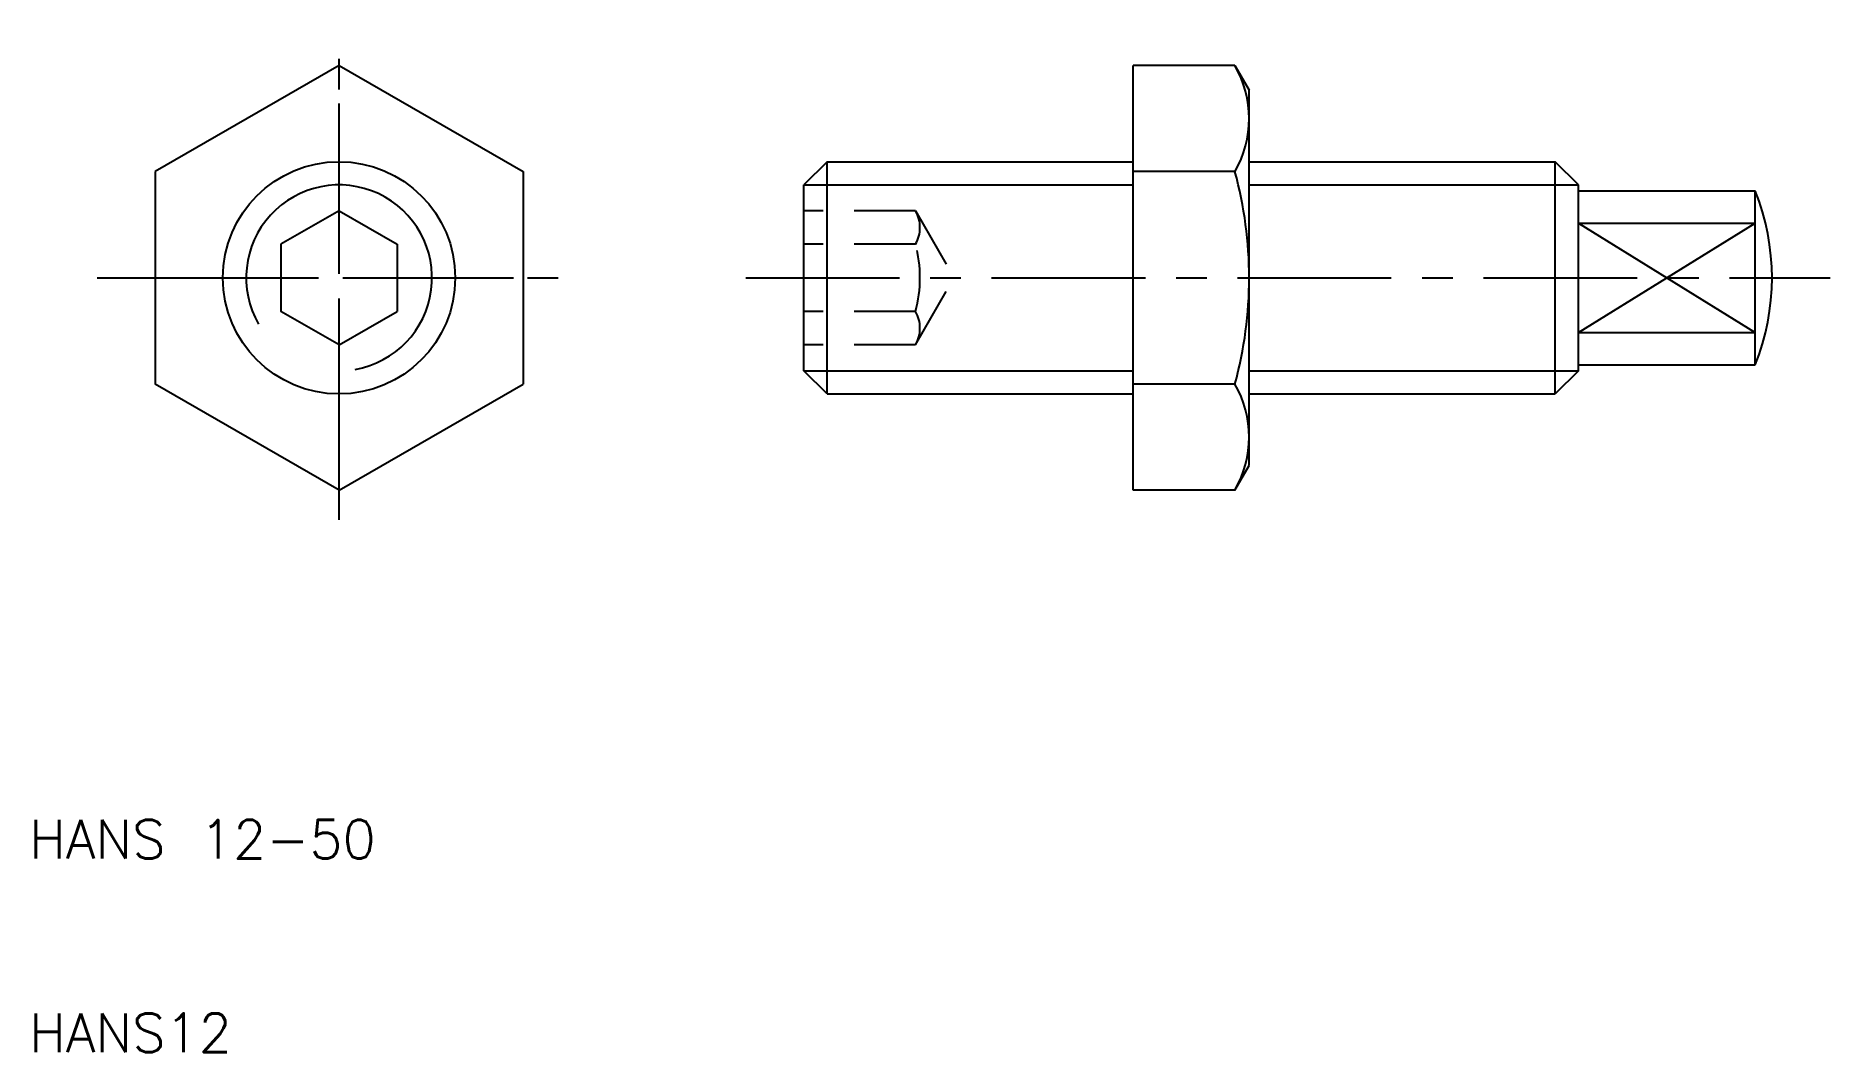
# Model space of a CAD drawing. Extents: x 10.3 to 103, y 10 to 62.5.
import ezdxf

# ---------------------------------------------------------------- set-up
doc = ezdxf.new("R2010")
doc.units = 0
doc.header["$LTSCALE"] = 0.25
doc.linetypes.add('CENTER', pattern=[50.8, 31.75, -6.35, 6.35, -6.35])
doc.linetypes.add('DASHED', pattern=[19.05, 12.7, -6.35])
doc.layers.get('0').update_dxf_attribs({"linetype": 'CONTINUOUS'})
doc.layers.add('CENTER', color=1, linetype='CENTER')
doc.styles.get("Standard").update_dxf_attribs({"font": 'txt.shx', "bigfont": 'extfont.shx'})

msp = doc.modelspace()

# ---------------------------------------------------------------- linework, layer by layer
for p, q in [((26, 60.97), (16.5, 55.485)), ((26, 60.97), (35.5, 55.485)), ((67, 39.03), (67, 60.97)), ((72.265, 60.97), (67, 60.97)), ((72.265, 60.97), (73, 59.697)), ((73, 40.303), (73, 59.697)), ((51.2, 56), (50, 54.8)), ((51.2, 44), (51.2, 56)), ((51.2, 56), (67, 56)), ((73, 56), (88.8, 56)), ((90, 54.8), (88.8, 56)), ((88.8, 44), (88.8, 56)), ((16.5, 55.485), (16.5, 44.515)), ((35.5, 55.485), (35.5, 44.515)), ((50, 45.2), (50, 54.8)), ((72.265, 55.485), (67, 55.485)), ((90, 54.5), (90, 54.8)), ((90, 54.5), (99.124, 54.5)), ((90, 45.5), (90, 54.5)), ((99.124, 45.5), (99.124, 54.5)), ((26, 53.464), (23, 51.732)), ((26, 53.464), (29, 51.732)), ((90, 52.828), (99.124, 52.828)), ((23, 51.732), (23, 48.268)), ((29, 51.732), (29, 48.268)), ((26, 46.536), (23, 48.268)), ((26, 46.536), (29, 48.268)), ((90, 47.172), (99.124, 47.172)), ((90, 45.5), (99.124, 45.5)), ((90, 45.2), (90, 45.5)), ((26, 39.03), (16.5, 44.515)), ((26, 39.03), (35.5, 44.515)), ((51.2, 44), (50, 45.2)), ((72.265, 44.515), (67, 44.515)), ((90, 45.2), (88.8, 44)), ((51.2, 44), (67, 44)), ((73, 44), (88.8, 44)), ((72.265, 39.03), (73, 40.303)), ((72.265, 39.03), (67, 39.03))]:
    msp.add_line(p, q)
at = {"color": 3}
for p, q in [((50, 54.8), (67, 54.8)), ((73, 54.8), (90, 54.8)), ((90, 47.172), (99.124, 52.828)), ((90, 52.828), (99.124, 47.172)), ((50, 45.2), (67, 45.2)), ((73, 45.2), (90, 45.2))]:
    msp.add_line(p, q, dxfattribs=at)
at = {"color": 3, "linetype": 'DASHED'}
for p, q in [((55.768, 53.464), (50, 53.464)), ((55.768, 53.464), (57.768, 50)), ((55.768, 51.732), (50, 51.732)), ((55.768, 46.536), (57.768, 50)), ((55.768, 48.268), (50, 48.268)), ((55.768, 46.536), (50, 46.536))]:
    msp.add_line(p, q, dxfattribs=at)
msp.add_circle((26, 50), 6)
for centre, radius, start, end in [((67.515, 58.227), 5.485, 330, 30), ((52.163, 50), 20.837, 344.73852, 15.26148), ((88, 50), 12, 337.97569, 22.02431), ((67.515, 41.773), 5.485, 330, 30)]:
    msp.add_arc(centre, radius, start, end)
at = {"color": 3}
msp.add_arc((26, 50), 4.8, 280, 210, dxfattribs=at)
at = {"color": 3, "linetype": 'DASHED'}
for centre, radius, start, end in [((54.268, 52.598), 1.732, 330, 30), ((49.42, 50), 6.58, 344.73852, 15.26148), ((54.268, 47.402), 1.732, 330, 30)]:
    msp.add_arc(centre, radius, start, end, dxfattribs=at)
at = {"layer": 'CENTER', "color": 1, "linetype": 'CENTER'}
for p, q in [((26, 37.5), (26, 62.5)), ((26, 41), (26, 59)), ((13.5, 50), (38.5, 50)), ((17, 50), (35, 50)), ((47, 50), (103, 50))]:
    msp.add_line(p, q, dxfattribs=at)

# ---------------------------------------------------------------- texts
for s, p in [('HANS 12-50', (10, 20)), ('HANS12', (10, 10))]:
    msp.add_text(s, height=2).set_placement(p)

doc.saveas('drawing.dxf')
